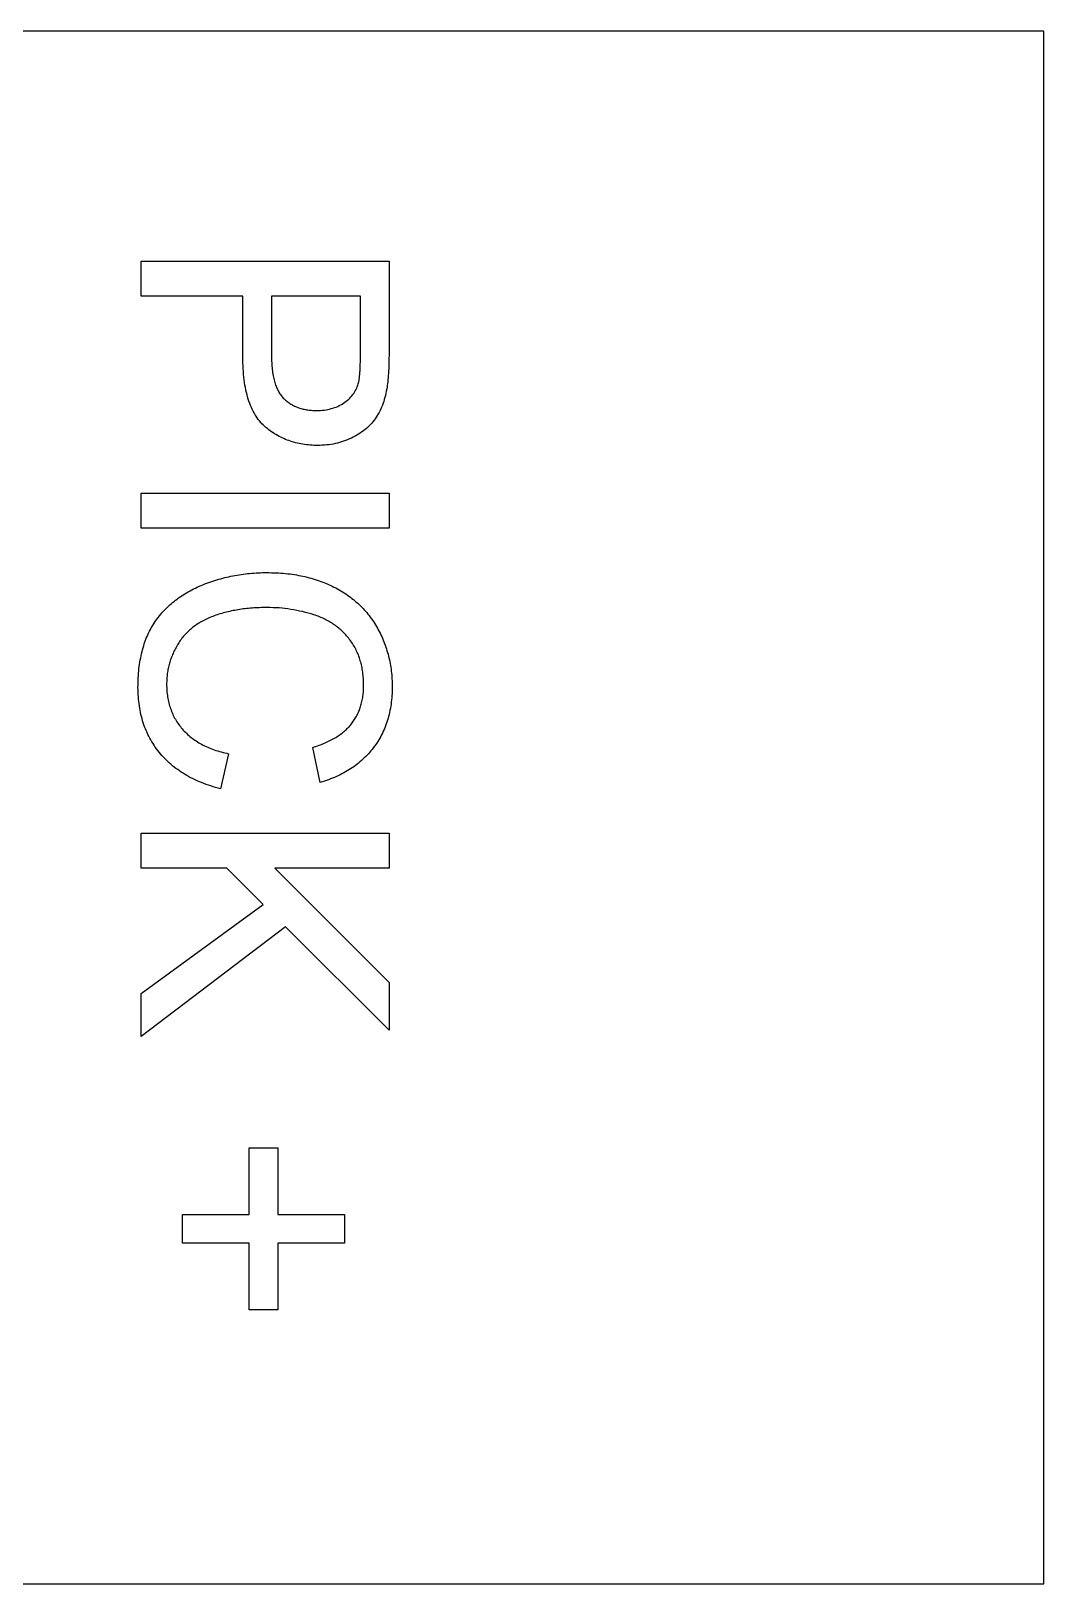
# Model space of a CAD drawing. Header units: inches. Extents: x -978 to -2, y 48 to 749.
# Drawn here: x -59.53 to -34.74, y 265.11 to 303.11 of the extents above; entities that cross this region are included whole.
import ezdxf

# ---------------------------------------------------------------- set-up
doc = ezdxf.new("R2010")
doc.units = ezdxf.units.IN
doc.header["$MEASUREMENT"] = 0

msp = doc.modelspace()

# ---------------------------------------------------------------- linework, layer by layer
at = {"color": 7, "linetype": 'Continuous', "lineweight": 25}
for p, q in [((-34.743, 303.112), (-72.743, 303.112)), ((-34.743, 265.112), (-34.743, 303.112)), ((-56.838, 297.483), (-50.771, 297.483)), ((-56.838, 296.628), (-56.838, 297.483)), ((-50.771, 297.483), (-50.771, 295.254)), ((-54.349, 296.628), (-56.838, 296.628)), ((-54.349, 295.141), (-54.349, 296.628)), ((-53.649, 296.628), (-53.649, 295.164)), ((-51.471, 296.628), (-53.649, 296.628)), ((-51.471, 295.179), (-51.471, 296.628)), ((-56.838, 291.805), (-50.771, 291.805)), ((-56.838, 290.95), (-56.838, 291.805)), ((-50.771, 291.805), (-50.771, 290.95)), ((-50.771, 290.95), (-56.838, 290.95)), ((-54.697, 285.427), (-54.896, 284.572)), ((-52.457, 284.727), (-52.64, 285.583)), ((-56.838, 283.483), (-50.771, 283.483)), ((-56.838, 282.627), (-56.838, 283.483)), ((-50.771, 283.483), (-50.771, 282.627)), ((-54.738, 282.627), (-56.838, 282.627)), ((-53.85, 281.737), (-54.738, 282.627)), ((-53.566, 282.627), (-50.771, 279.832)), ((-50.771, 282.627), (-53.566, 282.627)), ((-56.838, 279.558), (-53.85, 281.737)), ((-53.306, 281.195), (-56.838, 278.505)), ((-50.771, 278.66), (-53.306, 281.195)), ((-50.771, 279.832), (-50.771, 278.66)), ((-56.838, 278.505), (-56.838, 279.558)), ((-54.193, 275.782), (-53.493, 275.782)), ((-54.193, 274.149), (-54.193, 275.782)), ((-53.493, 275.782), (-53.493, 274.149)), ((-55.827, 274.149), (-54.193, 274.149)), ((-55.827, 273.449), (-55.827, 274.149)), ((-53.493, 274.149), (-51.86, 274.149)), ((-51.86, 274.149), (-51.86, 273.449)), ((-54.193, 273.449), (-55.827, 273.449)), ((-54.193, 271.816), (-54.193, 273.449)), ((-53.493, 273.449), (-53.493, 271.816)), ((-51.86, 273.449), (-53.493, 273.449)), ((-53.493, 271.816), (-54.193, 271.816)), ((-72.743, 265.112), (-34.743, 265.112))]:
    msp.add_line(p, q, dxfattribs=at)
for points, knots in [([(-52.515, 292.972), (-52.578, 292.973), (-52.702, 292.976), (-52.883, 292.998), (-53.058, 293.034), (-53.225, 293.087), (-53.385, 293.153), (-53.537, 293.235), (-53.682, 293.33), (-53.82, 293.44), (-53.948, 293.57), (-54.056, 293.725), (-54.147, 293.904), (-54.221, 294.107), (-54.278, 294.332), (-54.321, 294.58), (-54.344, 294.853), (-54.347, 295.043), (-54.349, 295.141)], [0, 0, 0, 0, 0.058048, 0.114213, 0.168892, 0.222626, 0.275651, 0.328725, 0.381659, 0.435953, 0.491264, 0.548993, 0.610417, 0.676248, 0.747409, 0.824866, 0.909026, 1, 1, 1, 1]), ([(-53.649, 295.164), (-53.648, 295.106), (-53.646, 294.994), (-53.633, 294.831), (-53.61, 294.682), (-53.579, 294.546), (-53.539, 294.422), (-53.49, 294.312), (-53.43, 294.215), (-53.361, 294.131), (-53.283, 294.059), (-53.199, 293.997), (-53.107, 293.944), (-53.007, 293.902), (-52.901, 293.867), (-52.786, 293.845), (-52.665, 293.83), (-52.582, 293.828), (-52.539, 293.827)], [0, 0, 0, 0, 0.087731, 0.169006, 0.244802, 0.314232, 0.378942, 0.439172, 0.495787, 0.549435, 0.602, 0.654255, 0.706905, 0.761202, 0.816862, 0.87467, 0.936008, 1, 1, 1, 1]), ([(-51.525, 294.48), (-51.52, 294.497), (-51.511, 294.535), (-51.501, 294.598), (-51.491, 294.67), (-51.484, 294.753), (-51.478, 294.845), (-51.475, 294.948), (-51.472, 295.06), (-51.471, 295.138), (-51.471, 295.179)], [0, 0, 0, 0, 0.076383, 0.165986, 0.270715, 0.388824, 0.520602, 0.666029, 0.825243, 1, 1, 1, 1]), ([(-50.771, 295.254), (-50.772, 295.162), (-50.773, 294.988), (-50.784, 294.746), (-50.799, 294.538), (-50.819, 294.412), (-50.828, 294.355)], [0, 0, 0, 0, 0.307163, 0.576853, 0.806633, 1, 1, 1, 1]), ([(-52.539, 293.827), (-52.478, 293.829), (-52.358, 293.833), (-52.186, 293.868), (-52.027, 293.924), (-51.884, 294.003), (-51.758, 294.099), (-51.656, 294.212), (-51.573, 294.338), (-51.541, 294.433), (-51.525, 294.48)], [0, 0, 0, 0, 0.142895, 0.27688, 0.405407, 0.531833, 0.654225, 0.769811, 0.88411, 1, 1, 1, 1]), ([(-50.828, 294.355), (-50.842, 294.285), (-50.868, 294.149), (-50.931, 293.957), (-51.009, 293.782), (-51.107, 293.624), (-51.222, 293.481), (-51.359, 293.355), (-51.516, 293.243), (-51.693, 293.148), (-51.883, 293.069), (-52.086, 293.013), (-52.297, 292.978), (-52.442, 292.974), (-52.515, 292.972)], [0, 0, 0, 0, 0.089242, 0.172977, 0.252655, 0.328953, 0.404688, 0.481499, 0.56187, 0.645629, 0.732291, 0.819179, 0.908075, 1, 1, 1, 1]), ([(-56.916, 287.048), (-56.915, 287.127), (-56.912, 287.281), (-56.894, 287.506), (-56.863, 287.72), (-56.819, 287.923), (-56.765, 288.116), (-56.697, 288.296), (-56.615, 288.465), (-56.522, 288.623), (-56.417, 288.771), (-56.302, 288.91), (-56.173, 289.038), (-56.035, 289.159), (-55.885, 289.268), (-55.726, 289.372), (-55.554, 289.463), (-55.372, 289.547), (-55.183, 289.62), (-54.99, 289.685), (-54.793, 289.738), (-54.594, 289.784), (-54.39, 289.817), (-54.183, 289.843), (-53.973, 289.858), (-53.831, 289.86), (-53.76, 289.861)], [0, 0, 0, 0, 0.049196, 0.096248, 0.141349, 0.184656, 0.226059, 0.266173, 0.30529, 0.343245, 0.380877, 0.418496, 0.456319, 0.494237, 0.533024, 0.572473, 0.613079, 0.654934, 0.697397, 0.739884, 0.782195, 0.825062, 0.867987, 0.911411, 0.955372, 1, 1, 1, 1]), ([(-53.76, 289.861), (-53.683, 289.859), (-53.531, 289.857), (-53.306, 289.841), (-53.089, 289.813), (-52.88, 289.774), (-52.679, 289.725), (-52.485, 289.664), (-52.299, 289.592), (-52.12, 289.51), (-51.95, 289.416), (-51.79, 289.314), (-51.642, 289.201), (-51.503, 289.081), (-51.375, 288.951), (-51.258, 288.81), (-51.151, 288.661), (-51.055, 288.503), (-50.97, 288.338), (-50.895, 288.169), (-50.834, 287.994), (-50.783, 287.817), (-50.742, 287.635), (-50.715, 287.449), (-50.697, 287.259), (-50.695, 287.13), (-50.693, 287.065)], [0, 0, 0, 0, 0.049401, 0.097605, 0.144255, 0.189472, 0.233915, 0.277237, 0.319859, 0.361957, 0.403486, 0.443934, 0.483649, 0.522893, 0.561858, 0.600795, 0.640104, 0.679643, 0.7194, 0.758854, 0.798315, 0.837802, 0.877469, 0.917683, 0.958393, 1, 1, 1, 1]), ([(-53.756, 289.005), (-53.879, 289.003), (-54.117, 288.998), (-54.463, 288.956), (-54.785, 288.89), (-55.036, 288.811), (-55.222, 288.732), (-55.352, 288.668), (-55.472, 288.595), (-55.583, 288.515), (-55.685, 288.427), (-55.778, 288.331), (-55.863, 288.228), (-55.936, 288.118), (-56.001, 288.003), (-56.059, 287.885), (-56.108, 287.765), (-56.146, 287.642), (-56.179, 287.517), (-56.2, 287.39), (-56.212, 287.26), (-56.215, 287.173), (-56.216, 287.129)], [0, 0, 0, 0, 0.105343, 0.204375, 0.298069, 0.38707, 0.429726, 0.470901, 0.511122, 0.550179, 0.588354, 0.626683, 0.664452, 0.702515, 0.740481, 0.777618, 0.814716, 0.851527, 0.888098, 0.925112, 0.962104, 1, 1, 1, 1]), ([(-51.393, 287.107), (-51.394, 287.16), (-51.396, 287.266), (-51.412, 287.42), (-51.437, 287.569), (-51.474, 287.71), (-51.52, 287.845), (-51.577, 287.972), (-51.644, 288.094), (-51.722, 288.207), (-51.809, 288.313), (-51.901, 288.412), (-52.002, 288.502), (-52.11, 288.584), (-52.225, 288.657), (-52.346, 288.722), (-52.475, 288.78), (-52.655, 288.843), (-52.889, 288.908), (-53.174, 288.964), (-53.463, 288.999), (-53.658, 289.003), (-53.756, 289.005)], [0, 0, 0, 0, 0.046763, 0.091969, 0.135804, 0.178232, 0.219441, 0.260177, 0.30028, 0.340548, 0.380311, 0.419642, 0.459017, 0.498182, 0.53767, 0.577913, 0.618649, 0.660762, 0.745299, 0.829745, 0.914602, 1, 1, 1, 1]), ([(-54.896, 284.572), (-54.976, 284.593), (-55.133, 284.635), (-55.357, 284.718), (-55.568, 284.811), (-55.764, 284.916), (-55.945, 285.035), (-56.113, 285.165), (-56.264, 285.31), (-56.402, 285.465), (-56.523, 285.631), (-56.628, 285.807), (-56.717, 285.992), (-56.791, 286.186), (-56.846, 286.389), (-56.886, 286.601), (-56.911, 286.821), (-56.914, 286.972), (-56.916, 287.048)], [0, 0, 0, 0, 0.071578, 0.140016, 0.206197, 0.270156, 0.332001, 0.392755, 0.452579, 0.512253, 0.571532, 0.630152, 0.688769, 0.748164, 0.808703, 0.870256, 0.9339, 1, 1, 1, 1]), ([(-56.216, 287.129), (-56.215, 287.076), (-56.212, 286.972), (-56.193, 286.819), (-56.165, 286.672), (-56.122, 286.532), (-56.068, 286.397), (-56.003, 286.269), (-55.924, 286.148), (-55.834, 286.033), (-55.732, 285.925), (-55.619, 285.826), (-55.493, 285.737), (-55.358, 285.655), (-55.208, 285.585), (-55.049, 285.521), (-54.877, 285.468), (-54.758, 285.441), (-54.697, 285.427)], [0, 0, 0, 0, 0.063336, 0.125111, 0.184688, 0.24321, 0.300888, 0.35837, 0.415761, 0.474387, 0.533966, 0.594008, 0.655072, 0.71861, 0.784375, 0.852991, 0.9249, 1, 1, 1, 1]), ([(-52.64, 285.583), (-52.588, 285.6), (-52.485, 285.632), (-52.339, 285.691), (-52.203, 285.754), (-52.078, 285.823), (-51.965, 285.899), (-51.862, 285.979), (-51.771, 286.065), (-51.69, 286.157), (-51.62, 286.255), (-51.559, 286.359), (-51.508, 286.469), (-51.465, 286.584), (-51.433, 286.707), (-51.41, 286.835), (-51.396, 286.969), (-51.394, 287.06), (-51.393, 287.107)], [0, 0, 0, 0, 0.077231, 0.151165, 0.220785, 0.28715, 0.350632, 0.411307, 0.469964, 0.526707, 0.582498, 0.638509, 0.694918, 0.75242, 0.811251, 0.871856, 0.934644, 1, 1, 1, 1]), ([(-50.693, 287.065), (-50.695, 286.993), (-50.697, 286.85), (-50.72, 286.641), (-50.757, 286.44), (-50.805, 286.248), (-50.872, 286.065), (-50.951, 285.891), (-51.046, 285.726), (-51.154, 285.57), (-51.276, 285.425), (-51.409, 285.288), (-51.555, 285.166), (-51.712, 285.054), (-51.881, 284.955), (-52.061, 284.866), (-52.254, 284.789), (-52.388, 284.748), (-52.457, 284.727)], [0, 0, 0, 0, 0.068649, 0.134937, 0.198842, 0.261409, 0.322517, 0.382377, 0.442471, 0.502228, 0.562101, 0.621732, 0.681851, 0.742049, 0.803908, 0.867162, 0.932361, 1, 1, 1, 1])]:
    msp.add_open_spline(points, degree=3, knots=knots, dxfattribs=at)

doc.saveas('drawing.dxf')
